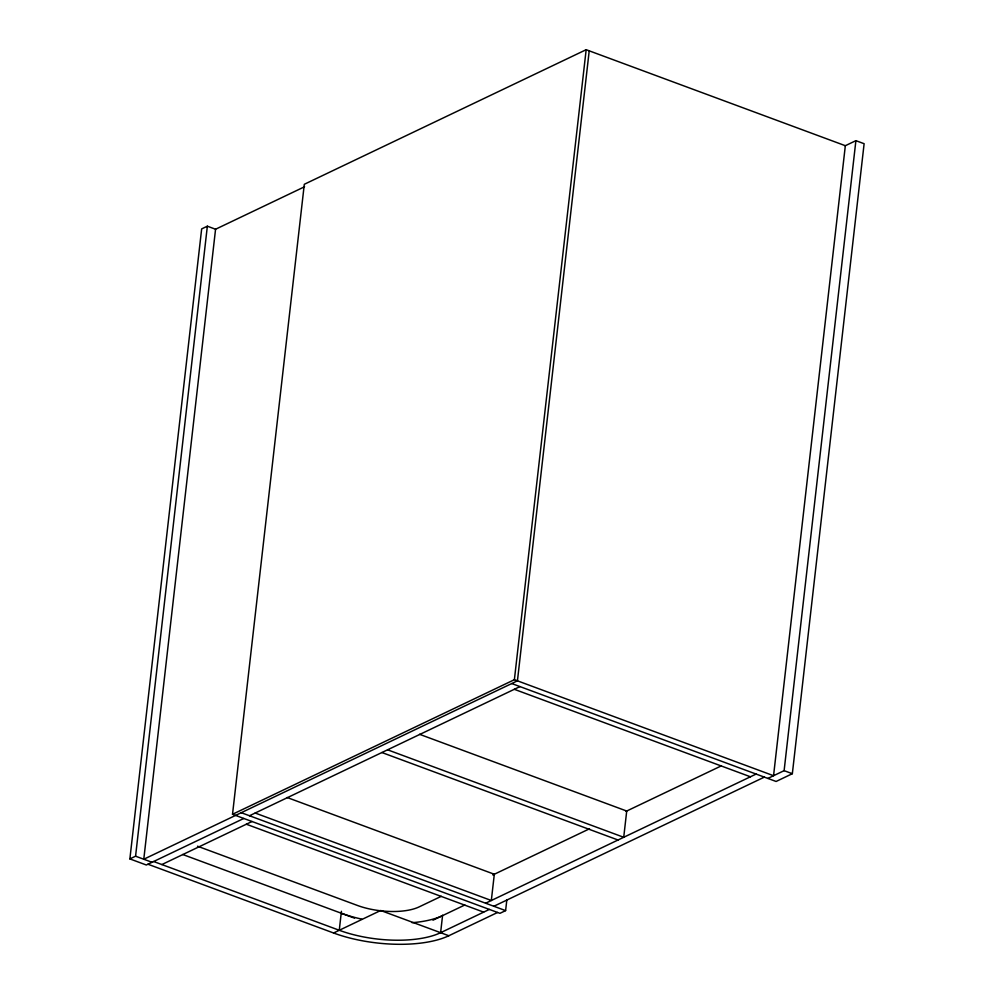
<?xml version="1.0" encoding="UTF-8"?>
<svg xmlns="http://www.w3.org/2000/svg" width="994" height="994" viewBox="0 0 994 994"><rect width="100%" height="100%" fill="white"/><g stroke="black" fill="none" stroke-linecap="round" stroke-linejoin="round"><path stroke-width="1.49" d="M243.803 818.46L146.329 865.004L129.879 858.903L201.658 228.906L207.348 226.197L215.561 229.241L304.574 186.748M129.879 858.903L135.569 856.194L207.348 226.197M215.561 229.241L143.782 859.238L517.439 680.828L589.218 50.831M232.521 814.285L304.301 184.288L586.162 49.7L845.335 145.708L773.556 775.705L514.383 679.697L232.521 814.285L499.92 913.337L505.611 910.616L506.841 899.843M489.346 909.423L440.615 932.695A73.245 28.739 6.5 0 1 339.265 930.272L341.427 911.312M440.615 932.695L442.603 915.188M514.383 679.697L586.162 49.7M767.877 778.426L784.117 770.661L855.896 140.663L864.121 143.708L792.342 773.705L776.103 781.47L511.748 683.549M845.074 145.832L855.896 140.663M249.482 815.751L519.974 686.593M161.86 864.556L252.029 821.504M147.944 864.221L333.574 932.993L380.69 910.492L448.828 935.739L497.572 912.467M441.274 896.315L419.058 906.926A44.519 17.47 6.5 0 1 357.455 905.459L197.495 846.205M492.825 874.969L589.529 828.785M625.971 811.39L721.271 765.889M432.974 920.196L464.832 904.987M485.631 903.223L756.123 774.065M493.856 906.267L764.349 777.109M784.117 770.661L792.342 773.705M514.296 689.302L750.445 776.786M419.543 734.293L626.717 811.042L623.723 837.283L387.573 749.811M381.882 752.52L618.032 840.005M287.142 797.511L494.316 874.26L491.322 900.502L255.172 813.03M241.256 812.694L505.611 910.616M246.338 824.225L483.656 912.132M182.71 854.492L354.535 918.145M153.635 861.512L339.265 930.272M135.569 856.194L152.007 862.283M448.828 935.739A83.297 32.678 6.5 0 1 333.574 932.993M442.554 915.623A73.245 28.739 6.5 0 1 412.075 922.693M361.754 919.102A73.245 28.739 6.5 0 1 341.203 913.213"/></g></svg>
